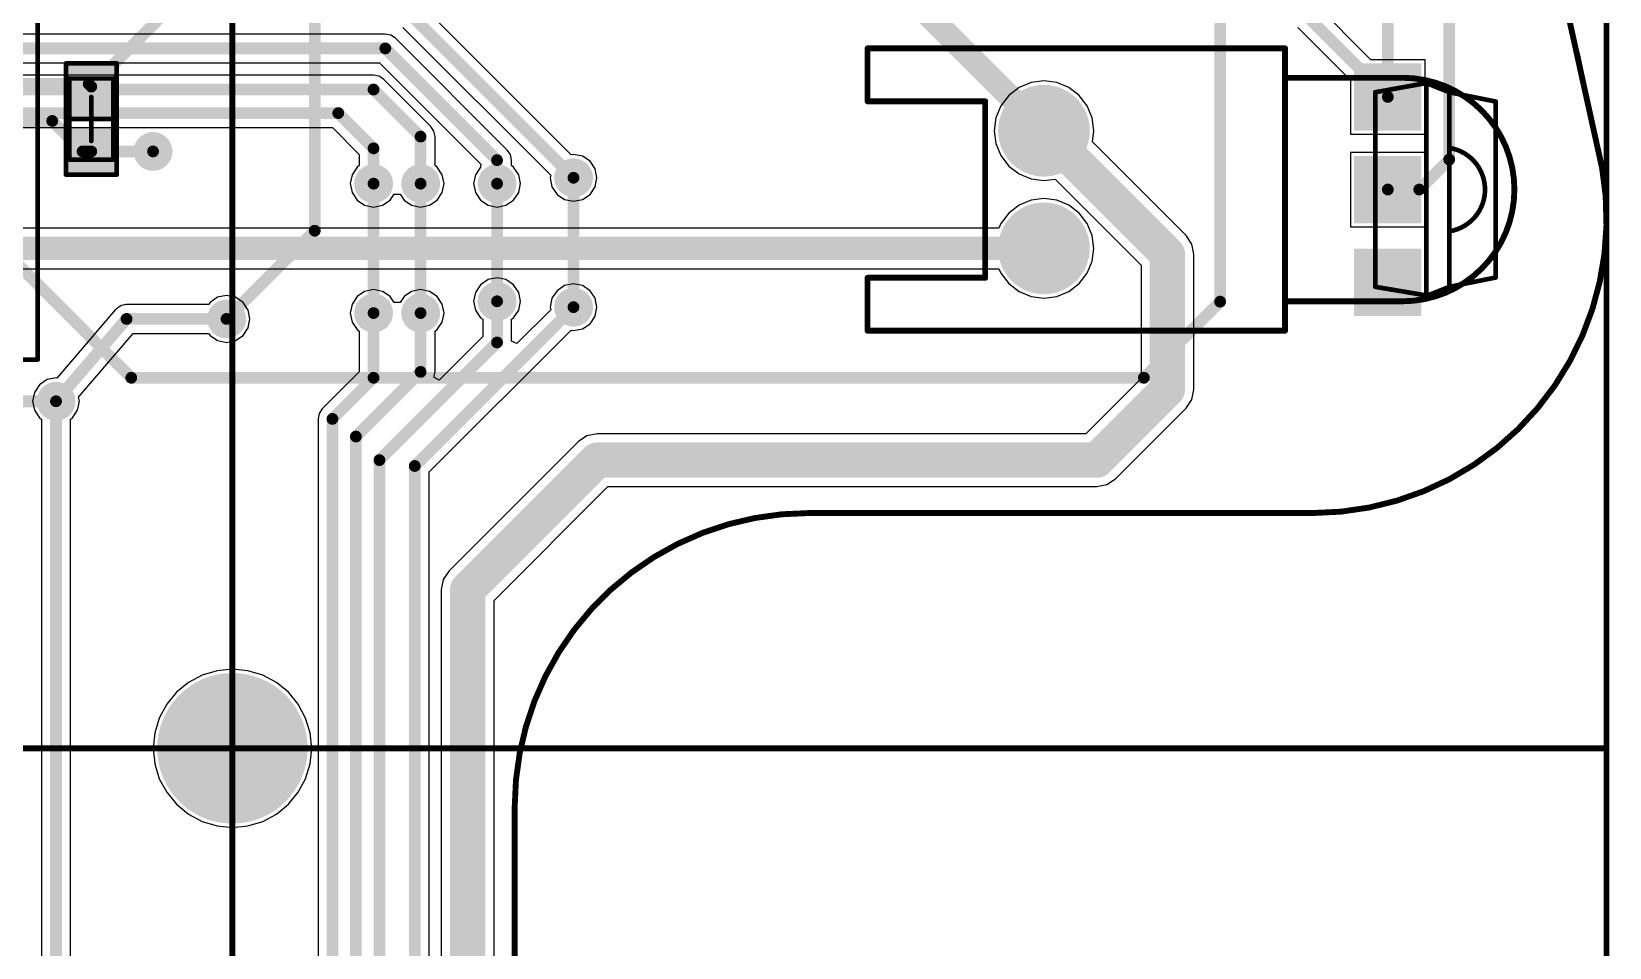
# Model space of a CAD drawing. Extents: x 6.31 to 9.67, y 3.49 to 7.65.
# Drawn here: x 8.329 to 9.671, y 5.828 to 6.606 of the extents above; entities that cross this region are included whole.
import ezdxf

# ---------------------------------------------------------------- set-up
doc = ezdxf.new("R2010")
doc.units = 0
for name, color, linetype in [('BOTTOMLAYER', 5, 'CONTINUOUS'), ('BOTTOMSOLDER', 6, 'CONTINUOUS'), ('MECHANICAL10', 56, 'CONTINUOUS'), ('MECHANICAL13', 56, 'CONTINUOUS'), ('MECHANICAL15', 56, 'CONTINUOUS'), ('MECHANICAL2', 216, 'CONTINUOUS'), ('MULTILAYER', 9, 'CONTINUOUS'), ('TOPLAYER', 1, 'CONTINUOUS'), ('TOPOVERLAY', 2, 'CONTINUOUS'), ('TOPPASTE', 8, 'CONTINUOUS'), ('TOPSOLDER', 216, 'CONTINUOUS')]:
    doc.layers.add(name, color=color, linetype=linetype)

msp = doc.modelspace()

# ---------------------------------------------------------------- linework, layer by layer
at = {"layer": 'BOTTOMLAYER'}
for p, q in [((9.6253, 6.6624), (9.645, 6.5864)), ((8.7876, 6.5015), (8.6584, 6.6307)), ((9.4677, 6.5824), (9.4194, 6.6307)), ((8.6297, 6.6043), (8.2798, 6.6043)), ((8.6344, 6.6034), (8.6297, 6.6043)), ((8.6384, 6.6007), (8.6344, 6.6034)), ((8.7334, 6.5057), (8.6384, 6.6007)), ((8.6447, 6.6098), (8.7703, 6.4842)), ((9.4057, 6.6098), (9.4504, 6.5651)), ((8.2747, 6.5798), (8.6247, 6.5798)), ((8.6247, 6.5798), (8.7109, 6.4936)), ((9.5137, 6.5824), (9.4677, 6.5824)), ((9.5137, 6.5192), (9.5137, 6.5824)), ((9.645, 6.5864), (9.6612, 6.5095)), ((8.6197, 6.5693), (8.1898, 6.5693)), ((8.6244, 6.5684), (8.6197, 6.5693)), ((8.6284, 6.5657), (8.6244, 6.5684)), ((8.6684, 6.5257), (8.6284, 6.5657)), ((9.1788, 6.563), (9.1685, 6.5588)), ((9.1897, 6.5644), (9.1788, 6.563)), ((9.2007, 6.563), (9.1897, 6.5644)), ((9.2109, 6.5588), (9.2007, 6.563)), ((9.4504, 6.5651), (9.4504, 6.5192)), ((9.1598, 6.552), (9.153, 6.5433)), ((9.1685, 6.5588), (9.1598, 6.552)), ((9.2197, 6.552), (9.2109, 6.5588)), ((9.2264, 6.5433), (9.2197, 6.552)), ((9.153, 6.5433), (9.1488, 6.533)), ((9.2306, 6.533), (9.2264, 6.5433)), ((8.1747, 6.5248), (8.5847, 6.5248)), ((8.5847, 6.5248), (8.6075, 6.502)), ((8.671, 6.5218), (8.6684, 6.5257)), ((8.672, 6.5171), (8.671, 6.5218)), ((9.1488, 6.533), (9.1474, 6.5221)), ((9.1474, 6.5221), (9.1488, 6.5111)), ((9.2321, 6.5221), (9.2306, 6.533)), ((9.2309, 6.5127), (9.2321, 6.5221)), ((8.672, 6.4924), (8.672, 6.5171)), ((9.1488, 6.5111), (9.153, 6.5009)), ((9.3106, 6.4329), (9.2309, 6.5127)), ((9.4504, 6.5192), (9.5137, 6.5192)), ((9.6612, 6.5095), (9.6644, 6.4902)), ((8.6075, 6.502), (8.6075, 6.4924)), ((8.7109, 6.4936), (8.7107, 6.4911)), ((8.736, 6.5018), (8.7334, 6.5057)), ((8.737, 6.4971), (8.736, 6.5018)), ((8.737, 6.4924), (8.737, 6.4971)), ((8.7897, 6.502), (8.7876, 6.5015)), ((8.7973, 6.5005), (8.7897, 6.502)), ((8.8038, 6.4961), (8.7973, 6.5005)), ((8.8081, 6.4897), (8.8038, 6.4961)), ((9.153, 6.5009), (9.1598, 6.4921)), ((9.5137, 6.5037), (9.4504, 6.5037)), ((9.4504, 6.5037), (9.4504, 6.4405)), ((9.5137, 6.4405), (9.5137, 6.5037)), ((8.6014, 6.4847), (8.5998, 6.4771)), ((8.6057, 6.4911), (8.6014, 6.4847)), ((8.6075, 6.4924), (8.6057, 6.4911)), ((8.6738, 6.4911), (8.672, 6.4924)), ((8.6781, 6.4847), (8.6738, 6.4911)), ((8.6796, 6.4771), (8.6781, 6.4847)), ((8.7064, 6.4847), (8.7048, 6.4771)), ((8.7107, 6.4911), (8.7064, 6.4847)), ((8.7388, 6.4911), (8.737, 6.4924)), ((8.7431, 6.4847), (8.7388, 6.4911)), ((8.7446, 6.4771), (8.7431, 6.4847)), ((8.7703, 6.4842), (8.7698, 6.4821)), ((8.7698, 6.4821), (8.7714, 6.4745)), ((8.8096, 6.4821), (8.8081, 6.4897)), ((8.8081, 6.4745), (8.8096, 6.4821)), ((9.1598, 6.4921), (9.1685, 6.4854)), ((9.1685, 6.4854), (9.1788, 6.4812)), ((9.1788, 6.4812), (9.1897, 6.4797)), ((9.1897, 6.4797), (9.1991, 6.481)), ((9.1991, 6.481), (9.2723, 6.4078)), ((9.6644, 6.4902), (9.6643, 6.4902)), ((9.6643, 6.4902), (9.6643, 6.4902)), ((9.6643, 6.4902), (9.6643, 6.4902)), ((9.6643, 6.4902), (9.6643, 6.4902)), ((9.6643, 6.4902), (9.6643, 6.4902)), ((9.6643, 6.4902), (9.6643, 6.4902)), ((9.6643, 6.4902), (9.6643, 6.4902)), ((9.6643, 6.4902), (9.6643, 6.4902)), ((9.6643, 6.4902), (9.6643, 6.4902)), ((9.6643, 6.4902), (9.6643, 6.4902)), ((9.6643, 6.4902), (9.6643, 6.4902)), ((9.6643, 6.4902), (9.6643, 6.4902)), ((9.6643, 6.4902), (9.6643, 6.4902)), ((9.6643, 6.4902), (9.6668, 6.4751)), ((8.5998, 6.4771), (8.6014, 6.4695)), ((8.6014, 6.4695), (8.6057, 6.463)), ((8.6338, 6.463), (8.6372, 6.4682)), ((8.6372, 6.4682), (8.6422, 6.4682)), ((8.6422, 6.4682), (8.6457, 6.463)), ((8.6738, 6.463), (8.6781, 6.4695)), ((8.6781, 6.4695), (8.6796, 6.4771)), ((8.7048, 6.4771), (8.7064, 6.4695)), ((8.7064, 6.4695), (8.7107, 6.463)), ((8.7388, 6.463), (8.7431, 6.4695)), ((8.7431, 6.4695), (8.7446, 6.4771)), ((8.7714, 6.4745), (8.7757, 6.468)), ((8.7757, 6.468), (8.7821, 6.4637)), ((8.7973, 6.4637), (8.8038, 6.468)), ((8.8038, 6.468), (8.8081, 6.4745)), ((9.6668, 6.4751), (9.6684, 6.4471)), ((8.6057, 6.463), (8.6121, 6.4587)), ((8.6121, 6.4587), (8.6197, 6.4572)), ((8.6197, 6.4572), (8.6273, 6.4587)), ((8.6273, 6.4587), (8.6338, 6.463)), ((8.6457, 6.463), (8.6521, 6.4587)), ((8.6521, 6.4587), (8.6597, 6.4572)), ((8.6597, 6.4572), (8.6673, 6.4587)), ((8.6673, 6.4587), (8.6738, 6.463)), ((8.7107, 6.463), (8.7171, 6.4587)), ((8.7171, 6.4587), (8.7247, 6.4572)), ((8.7247, 6.4572), (8.7323, 6.4587)), ((8.7323, 6.4587), (8.7388, 6.463)), ((8.7821, 6.4637), (8.7897, 6.4622)), ((8.7897, 6.4622), (8.7973, 6.4637)), ((9.1685, 6.4588), (9.1598, 6.452)), ((9.1788, 6.463), (9.1685, 6.4588)), ((9.1897, 6.4644), (9.1788, 6.463)), ((9.2007, 6.463), (9.1897, 6.4644)), ((9.2109, 6.4588), (9.2007, 6.463)), ((9.2197, 6.452), (9.2109, 6.4588)), ((9.153, 6.4433), (9.1514, 6.4394)), ((9.1598, 6.452), (9.153, 6.4433)), ((9.2264, 6.4433), (9.2197, 6.452)), ((9.2306, 6.433), (9.2264, 6.4433)), ((9.4504, 6.4405), (9.5137, 6.4405)), ((9.6684, 6.4471), (9.6668, 6.419)), ((9.1514, 6.4394), (8.2195, 6.4394)), ((9.2321, 6.4221), (9.2306, 6.433)), ((9.3155, 6.4257), (9.3106, 6.4329)), ((9.2306, 6.4111), (9.2321, 6.4221)), ((9.3172, 6.4171), (9.3155, 6.4257)), ((9.3172, 6.3021), (9.3172, 6.4171)), ((9.6668, 6.419), (9.6621, 6.3914)), ((8.0847, 6.4047), (9.1514, 6.4047)), ((9.1514, 6.4047), (9.153, 6.4009)), ((9.153, 6.4009), (9.1598, 6.3921)), ((9.2197, 6.3921), (9.2264, 6.4009)), ((9.2264, 6.4009), (9.2306, 6.4111)), ((9.2723, 6.4078), (9.2723, 6.3114)), ((8.6197, 6.387), (8.6121, 6.3855)), ((8.6273, 6.3855), (8.6197, 6.387)), ((8.6597, 6.387), (8.6521, 6.3855)), ((8.6673, 6.3855), (8.6597, 6.387)), ((8.7107, 6.3911), (8.7064, 6.3847)), ((8.7171, 6.3955), (8.7107, 6.3911)), ((8.7247, 6.397), (8.7171, 6.3955)), ((8.7323, 6.3955), (8.7247, 6.397)), ((8.7388, 6.3911), (8.7323, 6.3955)), ((8.7431, 6.3847), (8.7388, 6.3911)), ((8.7757, 6.3861), (8.7714, 6.3797)), ((8.7821, 6.3905), (8.7757, 6.3861)), ((8.7897, 6.392), (8.7821, 6.3905)), ((8.7973, 6.3905), (8.7897, 6.392)), ((8.8038, 6.3861), (8.7973, 6.3905)), ((8.8081, 6.3797), (8.8038, 6.3861)), ((9.1598, 6.3921), (9.1685, 6.3854)), ((9.2109, 6.3854), (9.2197, 6.3921)), ((9.6621, 6.3914), (9.6544, 6.3644)), ((8.4042, 6.373), (8.4027, 6.3718)), ((8.4047, 6.3731), (8.4042, 6.373)), ((8.405, 6.3734), (8.4047, 6.3731)), ((8.4069, 6.3738), (8.405, 6.3734)), ((8.4088, 6.3743), (8.4069, 6.3738)), ((8.4093, 6.3742), (8.4088, 6.3743)), ((8.4097, 6.3743), (8.4093, 6.3742)), ((8.4795, 6.3743), (8.4097, 6.3743)), ((8.4807, 6.3761), (8.4795, 6.3743)), ((8.4871, 6.3805), (8.4807, 6.3761)), ((8.4947, 6.382), (8.4871, 6.3805)), ((8.5023, 6.3805), (8.4947, 6.382)), ((8.5088, 6.3761), (8.5023, 6.3805)), ((8.5131, 6.3697), (8.5088, 6.3761)), ((8.6014, 6.3747), (8.5998, 6.3671)), ((8.6057, 6.3811), (8.6014, 6.3747)), ((8.6121, 6.3855), (8.6057, 6.3811)), ((8.6338, 6.3811), (8.6273, 6.3855)), ((8.6372, 6.376), (8.6338, 6.3811)), ((8.6422, 6.376), (8.6372, 6.376)), ((8.6457, 6.3811), (8.6422, 6.376)), ((8.6521, 6.3855), (8.6457, 6.3811)), ((8.6738, 6.3811), (8.6673, 6.3855)), ((8.6781, 6.3747), (8.6738, 6.3811)), ((8.6796, 6.3671), (8.6781, 6.3747)), ((8.7064, 6.3847), (8.7048, 6.3771)), ((8.7048, 6.3771), (8.7064, 6.3695)), ((8.7446, 6.3771), (8.7431, 6.3847)), ((8.7431, 6.3695), (8.7446, 6.3771)), ((8.7714, 6.3797), (8.7698, 6.3721)), ((8.8096, 6.3721), (8.8081, 6.3797)), ((9.1685, 6.3854), (9.1788, 6.3812)), ((9.1788, 6.3812), (9.1897, 6.3797)), ((9.1897, 6.3797), (9.2007, 6.3812)), ((9.2007, 6.3812), (9.2109, 6.3854)), ((8.4004, 6.37), (8.3505, 6.3118)), ((8.4008, 6.3703), (8.4004, 6.37)), ((8.4011, 6.3707), (8.4008, 6.3703)), ((8.4027, 6.3718), (8.4011, 6.3707)), ((8.5146, 6.3621), (8.5131, 6.3697)), ((8.5131, 6.3545), (8.5146, 6.3621)), ((8.5998, 6.3671), (8.6014, 6.3595)), ((8.6014, 6.3595), (8.6057, 6.353)), ((8.6738, 6.353), (8.6781, 6.3595)), ((8.6781, 6.3595), (8.6796, 6.3671)), ((8.7064, 6.3695), (8.7107, 6.363)), ((8.7107, 6.363), (8.7125, 6.3618)), ((8.7125, 6.3618), (8.7125, 6.3472)), ((8.737, 6.3618), (8.7388, 6.363)), ((8.737, 6.3432), (8.737, 6.3618)), ((8.7388, 6.363), (8.7431, 6.3695)), ((8.7703, 6.3699), (8.7416, 6.3412)), ((8.7698, 6.3721), (8.7703, 6.3699)), ((8.8038, 6.358), (8.8081, 6.3645)), ((8.8081, 6.3645), (8.8096, 6.3721)), ((9.6544, 6.3644), (9.6436, 6.3384)), ((8.3689, 6.2957), (8.4154, 6.3498)), ((8.4154, 6.3498), (8.4795, 6.3498)), ((8.4795, 6.3498), (8.4807, 6.348)), ((8.4807, 6.348), (8.4871, 6.3437)), ((8.5023, 6.3437), (8.5088, 6.348)), ((8.5088, 6.348), (8.5131, 6.3545)), ((8.6057, 6.353), (8.6075, 6.3518)), ((8.6075, 6.3518), (8.6075, 6.3172)), ((8.667, 6.232), (8.7876, 6.3526)), ((8.672, 6.3518), (8.6738, 6.353)), ((8.672, 6.3171), (8.672, 6.3518)), ((8.7125, 6.3472), (8.6755, 6.3101)), ((8.7876, 6.3526), (8.7897, 6.3522)), ((8.7897, 6.3522), (8.7973, 6.3537)), ((8.7973, 6.3537), (8.8038, 6.358)), ((8.4871, 6.3437), (8.4947, 6.3422)), ((8.4947, 6.3422), (8.5023, 6.3437)), ((8.7416, 6.3412), (8.737, 6.3432)), ((9.6436, 6.3384), (9.63, 6.3139)), ((8.3357, 6.3061), (8.3314, 6.2997)), ((8.3421, 6.3105), (8.3357, 6.3061)), ((8.3497, 6.312), (8.3421, 6.3105)), ((8.3505, 6.3118), (8.3497, 6.312)), ((8.6075, 6.3172), (8.5761, 6.2857)), ((8.671, 6.3125), (8.672, 6.3171)), ((8.6755, 6.3101), (8.671, 6.3125)), ((9.2723, 6.3114), (9.2254, 6.2645)), ((9.63, 6.3139), (9.6138, 6.291)), ((8.3314, 6.2997), (8.3298, 6.2921)), ((8.3696, 6.2921), (8.3689, 6.2957)), ((9.3106, 6.2862), (9.3155, 6.2935)), ((9.3155, 6.2935), (9.3172, 6.3021)), ((8.3298, 6.2921), (8.3314, 6.2845)), ((8.3314, 6.2845), (8.3357, 6.278)), ((8.3638, 6.278), (8.3681, 6.2845)), ((8.3681, 6.2845), (8.3696, 6.2921)), ((8.5734, 6.2818), (8.5725, 6.2771)), ((8.5761, 6.2857), (8.5734, 6.2818)), ((9.2506, 6.2262), (9.3106, 6.2862)), ((9.3106, 6.2862), (9.3106, 6.2862)), ((9.3106, 6.2862), (9.3106, 6.2862)), ((9.6138, 6.291), (9.5951, 6.27)), ((8.3357, 6.278), (8.3375, 6.2768)), ((8.3375, 6.2768), (8.3375, 5.0117)), ((8.362, 6.2768), (8.3638, 6.278)), ((8.362, 4.8222), (8.362, 6.2768)), ((8.5725, 6.2771), (8.5725, 5.0672)), ((9.5951, 6.27), (9.5741, 6.2513)), ((8.7939, 6.2579), (8.6839, 6.1479)), ((8.8011, 6.2628), (8.7939, 6.2579)), ((8.8097, 6.2645), (8.8011, 6.2628)), ((9.2254, 6.2645), (8.8097, 6.2645)), ((9.5741, 6.2513), (9.5512, 6.2351)), ((8.667, 5.0624), (8.667, 6.232)), ((9.2433, 6.2214), (9.2506, 6.2262)), ((9.2506, 6.2262), (9.2506, 6.2262)), ((9.2506, 6.2262), (9.2506, 6.2262)), ((9.5512, 6.2351), (9.5267, 6.2215)), ((8.7222, 6.1228), (8.819, 6.2197)), ((8.819, 6.2197), (9.2347, 6.2197)), ((9.2347, 6.2197), (9.2433, 6.2214)), ((9.5267, 6.2215), (9.5007, 6.2107)), ((9.446, 6.1983), (9.418, 6.1967)), ((9.4737, 6.203), (9.446, 6.1983)), ((9.5007, 6.2107), (9.4737, 6.203)), ((8.934, 6.1912), (8.907, 6.1834)), ((8.9617, 6.1959), (8.934, 6.1912)), ((8.9897, 6.1975), (8.9617, 6.1959)), ((8.9897, 6.1971), (8.9897, 6.1975)), ((9.418, 6.1967), (8.9897, 6.1971)), ((8.8811, 6.1727), (8.8565, 6.1591)), ((8.907, 6.1834), (8.8811, 6.1727)), ((8.8565, 6.1591), (8.8336, 6.1428)), ((8.6839, 6.1479), (8.679, 6.1407)), ((8.679, 6.1407), (8.6773, 6.1321)), ((8.6773, 6.1321), (8.6773, 5.0721)), ((8.8336, 6.1428), (8.8127, 6.1241)), ((8.7222, 5.0814), (8.7222, 6.1228)), ((8.8127, 6.1241), (8.794, 6.1032)), ((8.794, 6.1032), (8.7777, 6.0803)), ((8.7777, 6.0803), (8.7641, 6.0557)), ((8.4997, 6.0644), (8.4866, 6.0631)), ((8.5129, 6.0631), (8.4997, 6.0644)), ((8.4623, 6.0531), (8.4521, 6.0447)), ((8.474, 6.0593), (8.4623, 6.0531)), ((8.4866, 6.0631), (8.474, 6.0593)), ((8.5255, 6.0593), (8.5129, 6.0631)), ((8.5371, 6.0531), (8.5255, 6.0593)), ((8.5473, 6.0447), (8.5371, 6.0531)), ((8.7641, 6.0557), (8.7534, 6.0298)), ((8.4521, 6.0447), (8.4438, 6.0345)), ((8.5557, 6.0345), (8.5473, 6.0447)), ((8.4438, 6.0345), (8.4375, 6.0228)), ((8.5619, 6.0228), (8.5557, 6.0345)), ((8.7534, 6.0298), (8.7456, 6.0028)), ((8.4375, 6.0228), (8.4337, 6.0102)), ((8.5658, 6.0102), (8.5619, 6.0228)), ((8.4337, 6.0102), (8.4324, 5.9971)), ((8.4324, 5.9971), (8.4337, 5.9839)), ((8.5671, 5.9971), (8.5658, 6.0102)), ((8.5658, 5.9839), (8.5671, 5.9971)), ((8.7456, 6.0028), (8.7409, 5.9751)), ((8.4337, 5.9839), (8.4375, 5.9713)), ((8.5619, 5.9713), (8.5658, 5.9839)), ((8.4375, 5.9713), (8.4438, 5.9597)), ((8.5557, 5.9597), (8.5619, 5.9713)), ((8.7409, 5.9751), (8.7393, 5.9471)), ((8.4438, 5.9597), (8.4521, 5.9495)), ((8.5473, 5.9495), (8.5557, 5.9597)), ((8.4521, 5.9495), (8.4623, 5.9411)), ((8.5371, 5.9411), (8.5473, 5.9495)), ((8.7393, 5.9471), (8.7397, 5.1975)), ((8.4623, 5.9411), (8.474, 5.9349)), ((8.474, 5.9349), (8.4866, 5.9311)), ((8.4866, 5.9311), (8.4997, 5.9298)), ((8.4997, 5.9298), (8.5129, 5.9311)), ((8.5129, 5.9311), (8.5255, 5.9349)), ((8.5255, 5.9349), (8.5371, 5.9411))]:
    msp.add_line(p, q, dxfattribs=at)
for points, const_width in [([(8.6497, 6.6221), (8.7897, 6.4821)], 0.01), ([(9.4108, 6.6221), (9.4821, 6.5508)], 0.01), ([(8.2747, 6.5921), (8.6297, 6.5921)], 0.01), ([(8.6297, 6.5921), (8.7247, 6.4971)], 0.01), ([(8.1847, 6.5571), (8.6197, 6.5571)], 0.01), ([(8.6197, 6.5571), (8.6597, 6.5171)], 0.01), ([(8.1747, 6.5371), (8.5897, 6.5371)], 0.01), ([(8.5897, 6.5371), (8.6197, 6.5071)], 0.01), ([(9.1897, 6.5221), (9.2947, 6.4171)], 0.03), ([(8.6597, 6.4771), (8.6597, 6.5171)], 0.01), ([(8.6197, 6.4771), (8.6197, 6.5071)], 0.01), ([(8.7247, 6.4771), (8.7247, 6.4971)], 0.01), ([(8.0847, 6.4221), (9.1897, 6.4221)], 0.02), ([(9.2947, 6.3021), (9.2947, 6.4171)], 0.03), ([(8.6547, 6.2371), (8.7897, 6.3721)], 0.01), ([(8.7247, 6.3421), (8.7247, 6.3771)], 0.01), ([(8.3497, 6.2921), (8.4097, 6.3621)], 0.01), ([(8.4097, 6.3621), (8.4947, 6.3621)], 0.01), ([(8.6197, 6.3121), (8.6197, 6.3671)], 0.01), ([(8.6597, 6.3171), (8.6597, 6.3671)], 0.01), ([(8.6247, 6.2421), (8.7247, 6.3421)], 0.01), ([(8.6047, 6.2621), (8.6597, 6.3171)], 0.01), ([(8.5847, 6.2771), (8.6197, 6.3121)], 0.01), ([(9.2347, 6.2421), (9.2947, 6.3021)], 0.03), ([(8.3497, 4.8171), (8.3497, 6.2921)], 0.01), ([(8.5847, 5.0621), (8.5847, 6.2771)], 0.01), ([(8.6047, 5.0371), (8.6047, 6.2621)], 0.01), ([(8.6997, 6.1321), (8.8097, 6.2421)], 0.03), ([(8.8097, 6.2421), (9.2347, 6.2421)], 0.03), ([(8.6247, 5.0371), (8.6247, 6.2421)], 0.01), ([(8.6547, 5.0471), (8.6547, 6.2371)], 0.01), ([(8.6997, 5.0721), (8.6997, 6.1321)], 0.03)]:
    msp.add_lwpolyline(points, dxfattribs=dict(at, const_width=const_width))
for points, const_width in [([(8.6272, 6.5921, 1), (8.6322, 6.5921, 1)], 0.005), ([(8.6272, 6.5921, 1), (8.6322, 6.5921, 1)], 0.005), ([(8.6172, 6.5571, 1), (8.6222, 6.5571, 1)], 0.005), ([(8.6172, 6.5571, 1), (8.6222, 6.5571, 1)], 0.005), ([(9.1722, 6.5221, 1), (9.2072, 6.5221, 1)], 0.035), ([(9.4796, 6.5508, 1), (9.4846, 6.5508, 1)], 0.005), ([(8.5872, 6.5371, 1), (8.5922, 6.5371, 1)], 0.005), ([(8.5872, 6.5371, 1), (8.5922, 6.5371, 1)], 0.005), ([(9.1822, 6.5221, 1), (9.1972, 6.5221, 1)], 0.015), ([(8.6572, 6.5171, 1), (8.6622, 6.5171, 1)], 0.005), ([(8.6572, 6.5171, 1), (8.6622, 6.5171, 1)], 0.005), ([(8.4259, 6.5045, 1), (8.4384, 6.5045, 1)], 0.0125), ([(8.6172, 6.5071, 1), (8.6222, 6.5071, 1)], 0.005), ([(8.6172, 6.5071, 1), (8.6222, 6.5071, 1)], 0.005), ([(8.7222, 6.4971, 1), (8.7272, 6.4971, 1)], 0.005), ([(8.7222, 6.4971, 1), (8.7272, 6.4971, 1)], 0.005), ([(8.7835, 6.4821, 1), (8.796, 6.4821, 1)], 0.0125), ([(8.6135, 6.4771, 1), (8.626, 6.4771, 1)], 0.0125), ([(8.6172, 6.4771, 1), (8.6222, 6.4771, 1)], 0.005), ([(8.6535, 6.4771, 1), (8.666, 6.4771, 1)], 0.0125), ([(8.6572, 6.4771, 1), (8.6622, 6.4771, 1)], 0.005), ([(8.7185, 6.4771, 1), (8.731, 6.4771, 1)], 0.0125), ([(8.7222, 6.4771, 1), (8.7272, 6.4771, 1)], 0.005), ([(8.7872, 6.4821, 1), (8.7922, 6.4821, 1)], 0.005), ([(9.1722, 6.4221, 1), (9.2072, 6.4221, 1)], 0.035), ([(9.1847, 6.4221, 1), (9.1947, 6.4221, 1)], 0.01), ([(9.2872, 6.4171, 1), (9.3022, 6.4171, 1)], 0.015), ([(9.2872, 6.4171, 1), (9.3022, 6.4171, 1)], 0.015), ([(8.7185, 6.3771, 1), (8.731, 6.3771, 1)], 0.0125), ([(8.4885, 6.3621, 1), (8.501, 6.3621, 1)], 0.0125), ([(8.6135, 6.3671, 1), (8.626, 6.3671, 1)], 0.0125), ([(8.6535, 6.3671, 1), (8.666, 6.3671, 1)], 0.0125), ([(8.7222, 6.3771, 1), (8.7272, 6.3771, 1)], 0.005), ([(8.7835, 6.3721, 1), (8.796, 6.3721, 1)], 0.0125), ([(8.7872, 6.3721, 1), (8.7922, 6.3721, 1)], 0.005), ([(8.4072, 6.3621, 1), (8.4122, 6.3621, 1)], 0.005), ([(8.4072, 6.3621, 1), (8.4122, 6.3621, 1)], 0.005), ([(8.4922, 6.3621, 1), (8.4972, 6.3621, 1)], 0.005), ([(8.6172, 6.3671, 1), (8.6222, 6.3671, 1)], 0.005), ([(8.6572, 6.3671, 1), (8.6622, 6.3671, 1)], 0.005), ([(8.7222, 6.3421, 1), (8.7272, 6.3421, 1)], 0.005), ([(8.7222, 6.3421, 1), (8.7272, 6.3421, 1)], 0.005), ([(8.6572, 6.3171, 1), (8.6622, 6.3171, 1)], 0.005), ([(8.6572, 6.3171, 1), (8.6622, 6.3171, 1)], 0.005), ([(8.6172, 6.3121, 1), (8.6222, 6.3121, 1)], 0.005), ([(8.6172, 6.3121, 1), (8.6222, 6.3121, 1)], 0.005), ([(9.2872, 6.3021, 1), (9.3022, 6.3021, 1)], 0.015), ([(9.2872, 6.3021, 1), (9.3022, 6.3021, 1)], 0.015), ([(8.3435, 6.2921, 1), (8.356, 6.2921, 1)], 0.0125), ([(8.3472, 6.2921, 1), (8.3522, 6.2921, 1)], 0.005), ([(8.3472, 6.2921, 1), (8.3522, 6.2921, 1)], 0.005), ([(8.5822, 6.2771, 1), (8.5872, 6.2771, 1)], 0.005), ([(8.5822, 6.2771, 1), (8.5872, 6.2771, 1)], 0.005), ([(8.6022, 6.2621, 1), (8.6072, 6.2621, 1)], 0.005), ([(8.6022, 6.2621, 1), (8.6072, 6.2621, 1)], 0.005), ([(8.8022, 6.2421, 1), (8.8172, 6.2421, 1)], 0.015), ([(8.8022, 6.2421, 1), (8.8172, 6.2421, 1)], 0.015), ([(9.2272, 6.2421, 1), (9.2422, 6.2421, 1)], 0.015), ([(9.2272, 6.2421, 1), (9.2422, 6.2421, 1)], 0.015), ([(8.6222, 6.2421, 1), (8.6272, 6.2421, 1)], 0.005), ([(8.6222, 6.2421, 1), (8.6272, 6.2421, 1)], 0.005), ([(8.6522, 6.2371, 1), (8.6572, 6.2371, 1)], 0.005), ([(8.6522, 6.2371, 1), (8.6572, 6.2371, 1)], 0.005), ([(8.6922, 6.1321, 1), (8.7072, 6.1321, 1)], 0.015), ([(8.6922, 6.1321, 1), (8.7072, 6.1321, 1)], 0.015), ([(8.4697, 5.9971, 1), (8.5297, 5.9971, 1)], 0.06)]:
    msp.add_lwpolyline(points, format="xyb", close=True, dxfattribs=dict(at, const_width=const_width))
for points in [[(9.5067, 6.5262), (9.5067, 6.5754), (9.4574, 6.5262), (9.4574, 6.5754)], [(9.5067, 6.4475), (9.5067, 6.4967), (9.4574, 6.4475), (9.4574, 6.4967)], [(9.5067, 6.3687), (9.5067, 6.4179), (9.4574, 6.3687), (9.4574, 6.4179)]]:
    msp.add_solid(points, dxfattribs=at)
at = {"layer": 'BOTTOMSOLDER'}
for points, const_width in [([(9.1702, 6.5221, 1), (9.2092, 6.5221, 1)], 0.039), ([(8.4239, 6.5045, 1), (8.4404, 6.5045, 1)], 0.0165), ([(8.6115, 6.4771, 1), (8.628, 6.4771, 1)], 0.0165), ([(8.6515, 6.4771, 1), (8.668, 6.4771, 1)], 0.0165), ([(8.7165, 6.4771, 1), (8.733, 6.4771, 1)], 0.0165), ([(8.7815, 6.4821, 1), (8.798, 6.4821, 1)], 0.0165), ([(9.1702, 6.4221, 1), (9.2092, 6.4221, 1)], 0.039), ([(8.7165, 6.3771, 1), (8.733, 6.3771, 1)], 0.0165), ([(8.7815, 6.3721, 1), (8.798, 6.3721, 1)], 0.0165), ([(8.4865, 6.3621, 1), (8.503, 6.3621, 1)], 0.0165), ([(8.6115, 6.3671, 1), (8.628, 6.3671, 1)], 0.0165), ([(8.6515, 6.3671, 1), (8.668, 6.3671, 1)], 0.0165), ([(8.3415, 6.2921, 1), (8.358, 6.2921, 1)], 0.0165), ([(8.4677, 5.9971, 1), (8.5317, 5.9971, 1)], 0.064)]:
    msp.add_lwpolyline(points, format="xyb", close=True, dxfattribs=dict(at, const_width=const_width))
for points in [[(9.5107, 6.5222), (9.5107, 6.5794), (9.4534, 6.5222), (9.4534, 6.5794)], [(9.5107, 6.4435), (9.5107, 6.5007), (9.4534, 6.4435), (9.4534, 6.5007)], [(9.5107, 6.3647), (9.5107, 6.4219), (9.4534, 6.3647), (9.4534, 6.4219)]]:
    msp.add_solid(points, dxfattribs=at)
at = {"layer": 'MECHANICAL10', "const_width": 0.005}
for points in [[(8.4997, 3.4971), (8.4997, 7.6471)], [(9.668, 3.4971), (9.668, 7.6471)], [(6.3114, 5.9971), (9.668, 5.9971)]]:
    msp.add_lwpolyline(points, dxfattribs=at)
at = {"layer": 'MECHANICAL10', "const_width": 0.0025}
msp.add_lwpolyline([(9.6668, 5.9971, 1), (9.6693, 5.9971, 1)], format="xyb", close=True, dxfattribs=at)
at = {"layer": 'MECHANICAL13', "const_width": 0.00394}
for points in [[(8.361, 6.5665), (8.3984, 6.5665)], [(8.361, 6.4976), (8.361, 6.5665)], [(8.3984, 6.4976), (8.3984, 6.5665)], [(8.361, 6.4976), (8.3984, 6.4976)]]:
    msp.add_lwpolyline(points, dxfattribs=at)
at = {"layer": 'MECHANICAL13', "const_width": 0.00197}
for points in [[(8.36, 6.5665, 1), (8.362, 6.5665, 1)], [(8.36, 6.5665, 1), (8.362, 6.5665, 1)], [(8.3974, 6.5665, 1), (8.3994, 6.5665, 1)], [(8.3974, 6.5665, 1), (8.3994, 6.5665, 1)], [(8.36, 6.4976, 1), (8.362, 6.4976, 1)], [(8.36, 6.4976, 1), (8.362, 6.4976, 1)], [(8.3974, 6.4976, 1), (8.3994, 6.4976, 1)], [(8.3974, 6.4976, 1), (8.3994, 6.4976, 1)]]:
    msp.add_lwpolyline(points, format="xyb", close=True, dxfattribs=at)
at = {"layer": 'MECHANICAL15', "const_width": 0.00394}
for points in [[(8.3342, 6.3276), (8.3342, 7.0166)], [(8.3581, 6.5793), (8.4014, 6.5793)], [(8.3581, 6.4848), (8.3581, 6.5793)], [(8.4014, 6.4848), (8.4014, 6.5793)], [(8.3797, 6.5134), (8.3797, 6.5508)], [(8.361, 6.5321), (8.3984, 6.5321)], [(8.3581, 6.4848), (8.4014, 6.4848)], [(7.6452, 6.3276), (8.3342, 6.3276)]]:
    msp.add_lwpolyline(points, dxfattribs=at)
at = {"layer": 'MECHANICAL15', "const_width": 0.00197}
for points in [[(8.3571, 6.5793, 1), (8.3591, 6.5793, 1)], [(8.3571, 6.5793, 1), (8.3591, 6.5793, 1)], [(8.4004, 6.5793, 1), (8.4024, 6.5793, 1)], [(8.4004, 6.5793, 1), (8.4024, 6.5793, 1)], [(8.3787, 6.5508, 1), (8.3807, 6.5508, 1)], [(8.36, 6.5321, 1), (8.362, 6.5321, 1)], [(8.3974, 6.5321, 1), (8.3994, 6.5321, 1)], [(8.3787, 6.5134, 1), (8.3807, 6.5134, 1)], [(8.3571, 6.4848, 1), (8.3591, 6.4848, 1)], [(8.3571, 6.4848, 1), (8.3591, 6.4848, 1)], [(8.4004, 6.4848, 1), (8.4024, 6.4848, 1)], [(8.4004, 6.4848, 1), (8.4024, 6.4848, 1)], [(8.3332, 6.3276, 1), (8.3352, 6.3276, 1)], [(8.3332, 6.3276, 1), (8.3352, 6.3276, 1)]]:
    msp.add_lwpolyline(points, format="xyb", close=True, dxfattribs=at)
at = {"layer": 'MECHANICAL2', "const_width": 0.005}
for points in [[(8.944, 7.604, -0.203104), (9.6643, 6.4902)], [(9.6643, 6.4902, -0.465926), (9.418, 6.1971)], [(8.7397, 5.9471, -0.414214), (8.9897, 6.1971)]]:
    msp.add_lwpolyline(points, format="xyb", dxfattribs=at)
at = {"layer": 'MECHANICAL2', "const_width": 0.0025}
for points in [[(9.663, 6.4902, 1), (9.6655, 6.4902, 1)], [(9.663, 6.4902, 1), (9.6655, 6.4902, 1)], [(8.9885, 6.1971, 1), (8.991, 6.1971, 1)], [(8.9885, 6.1971, 1), (8.991, 6.1971, 1)], [(9.4168, 6.1971, 1), (9.4193, 6.1971, 1)], [(9.4168, 6.1971, 1), (9.4193, 6.1971, 1)], [(8.7385, 5.9471, 1), (8.741, 5.9471, 1)], [(8.7385, 5.9471, 1), (8.741, 5.9471, 1)]]:
    msp.add_lwpolyline(points, format="xyb", close=True, dxfattribs=at)
at = {"layer": 'MECHANICAL2', "const_width": 0.005}
for points in [[(8.9897, 6.1971), (9.418, 6.1971)], [(8.7397, 5.1971), (8.7397, 5.9471)]]:
    msp.add_lwpolyline(points, dxfattribs=at)
at = {"layer": 'MULTILAYER'}
for points, const_width in [([(9.1722, 6.5221, 1), (9.2072, 6.5221, 1)], 0.035), ([(8.4259, 6.5045, 1), (8.4384, 6.5045, 1)], 0.0125), ([(8.7835, 6.4821, 1), (8.796, 6.4821, 1)], 0.0125), ([(8.6135, 6.4771, 1), (8.626, 6.4771, 1)], 0.0125), ([(8.6535, 6.4771, 1), (8.666, 6.4771, 1)], 0.0125), ([(8.7185, 6.4771, 1), (8.731, 6.4771, 1)], 0.0125), ([(9.1722, 6.4221, 1), (9.2072, 6.4221, 1)], 0.035), ([(8.7185, 6.3771, 1), (8.731, 6.3771, 1)], 0.0125), ([(8.4885, 6.3621, 1), (8.501, 6.3621, 1)], 0.0125), ([(8.6135, 6.3671, 1), (8.626, 6.3671, 1)], 0.0125), ([(8.6535, 6.3671, 1), (8.666, 6.3671, 1)], 0.0125), ([(8.7835, 6.3721, 1), (8.796, 6.3721, 1)], 0.0125), ([(8.3435, 6.2921, 1), (8.356, 6.2921, 1)], 0.0125), ([(8.4697, 5.9971, 1), (8.5297, 5.9971, 1)], 0.06)]:
    msp.add_lwpolyline(points, format="xyb", close=True, dxfattribs=dict(at, const_width=const_width))
for points in [[(9.5067, 6.5262), (9.5067, 6.5754), (9.4574, 6.5262), (9.4574, 6.5754)], [(9.5067, 6.4475), (9.5067, 6.4967), (9.4574, 6.4475), (9.4574, 6.4967)], [(9.5067, 6.3687), (9.5067, 6.4179), (9.4574, 6.3687), (9.4574, 6.4179)]]:
    msp.add_solid(points, dxfattribs=at)
at = {"layer": 'TOPLAYER'}
for points, const_width in [([(8.5897, 7.1221), (9.1897, 6.5221)], 0.02), ([(8.5697, 6.4371), (8.5697, 7.0771)], 0.01), ([(9.3395, 6.3768), (9.3395, 6.8345)], 0.01), ([(8.3797, 6.5596), (8.4497, 6.6296)], 0.01), ([(9.4821, 6.5508), (9.4821, 6.6252)], 0.01), ([(9.5343, 6.4976), (9.5343, 6.6321)], 0.01), ([(8.2899, 6.5618), (8.3775, 6.5618)], 0.01), ([(8.2899, 6.5304), (8.3465, 6.5304)], 0.01), ([(8.3465, 6.5304), (8.3723, 6.5045)], 0.01), ([(8.3723, 6.5045), (8.3797, 6.5045)], 0.01), ([(8.3797, 6.5045), (8.4322, 6.5045)], 0.01), ([(9.5088, 6.4721), (9.5343, 6.4976)], 0.01), ([(8.6197, 6.3671), (8.6197, 6.4771)], 0.01), ([(8.6597, 6.3671), (8.6597, 6.4771)], 0.01), ([(8.7247, 6.3771), (8.7247, 6.4771)], 0.01), ([(8.7897, 6.3721), (8.7897, 6.4821)], 0.01), ([(9.4821, 6.4721), (9.5088, 6.4721)], 0.01), ([(8.2899, 6.4359), (8.4137, 6.3121)], 0.01), ([(8.4947, 6.3621), (8.5697, 6.4371)], 0.01), ([(9.2747, 6.3121), (9.3395, 6.3768)], 0.01), ([(8.4137, 6.3121), (9.2747, 6.3121)], 0.01), ([(8.2147, 6.2921), (8.3497, 6.2921)], 0.01)]:
    msp.add_lwpolyline(points, dxfattribs=dict(at, const_width=const_width))
for points, const_width in [([(8.375, 6.5618, 1), (8.38, 6.5618, 1)], 0.005), ([(8.3772, 6.5596, 1), (8.3822, 6.5596, 1)], 0.005), ([(9.1722, 6.5221, 1), (9.2072, 6.5221, 1)], 0.035), ([(9.4796, 6.5508, 1), (9.4846, 6.5508, 1)], 0.005), ([(8.344, 6.5304, 1), (8.349, 6.5304, 1)], 0.005), ([(8.344, 6.5304, 1), (8.349, 6.5304, 1)], 0.005), ([(9.1847, 6.5221, 1), (9.1947, 6.5221, 1)], 0.01), ([(8.3698, 6.5045, 1), (8.3748, 6.5045, 1)], 0.005), ([(8.3698, 6.5045, 1), (8.3748, 6.5045, 1)], 0.005), ([(8.3772, 6.5045, 1), (8.3822, 6.5045, 1)], 0.005), ([(8.3772, 6.5045, 1), (8.3822, 6.5045, 1)], 0.005), ([(8.4259, 6.5045, 1), (8.4384, 6.5045, 1)], 0.0125), ([(8.4297, 6.5045, 1), (8.4347, 6.5045, 1)], 0.005), ([(8.7835, 6.4821, 1), (8.796, 6.4821, 1)], 0.0125), ([(9.5318, 6.4976, 1), (9.5368, 6.4976, 1)], 0.005), ([(9.5318, 6.4976, 1), (9.5368, 6.4976, 1)], 0.005), ([(8.6135, 6.4771, 1), (8.626, 6.4771, 1)], 0.0125), ([(8.6172, 6.4771, 1), (8.6222, 6.4771, 1)], 0.005), ([(8.6535, 6.4771, 1), (8.666, 6.4771, 1)], 0.0125), ([(8.6572, 6.4771, 1), (8.6622, 6.4771, 1)], 0.005), ([(8.7185, 6.4771, 1), (8.731, 6.4771, 1)], 0.0125), ([(8.7222, 6.4771, 1), (8.7272, 6.4771, 1)], 0.005), ([(8.7872, 6.4821, 1), (8.7922, 6.4821, 1)], 0.005), ([(9.4796, 6.4721, 1), (9.4846, 6.4721, 1)], 0.005), ([(9.5063, 6.4721, 1), (9.5113, 6.4721, 1)], 0.005), ([(9.5063, 6.4721, 1), (9.5113, 6.4721, 1)], 0.005), ([(9.1722, 6.4221, 1), (9.2072, 6.4221, 1)], 0.035), ([(8.5672, 6.4371, 1), (8.5722, 6.4371, 1)], 0.005), ([(8.5672, 6.4371, 1), (8.5722, 6.4371, 1)], 0.005), ([(8.7185, 6.3771, 1), (8.731, 6.3771, 1)], 0.0125), ([(8.4885, 6.3621, 1), (8.501, 6.3621, 1)], 0.0125), ([(8.6135, 6.3671, 1), (8.626, 6.3671, 1)], 0.0125), ([(8.6535, 6.3671, 1), (8.666, 6.3671, 1)], 0.0125), ([(8.7222, 6.3771, 1), (8.7272, 6.3771, 1)], 0.005), ([(8.7835, 6.3721, 1), (8.796, 6.3721, 1)], 0.0125), ([(8.7872, 6.3721, 1), (8.7922, 6.3721, 1)], 0.005), ([(9.337, 6.3768, 1), (9.342, 6.3768, 1)], 0.005), ([(9.337, 6.3768, 1), (9.342, 6.3768, 1)], 0.005), ([(8.4922, 6.3621, 1), (8.4972, 6.3621, 1)], 0.005), ([(8.6172, 6.3671, 1), (8.6222, 6.3671, 1)], 0.005), ([(8.6572, 6.3671, 1), (8.6622, 6.3671, 1)], 0.005), ([(8.4112, 6.3121, 1), (8.4162, 6.3121, 1)], 0.005), ([(8.4112, 6.3121, 1), (8.4162, 6.3121, 1)], 0.005), ([(9.2722, 6.3121, 1), (9.2772, 6.3121, 1)], 0.005), ([(9.2722, 6.3121, 1), (9.2772, 6.3121, 1)], 0.005), ([(8.3435, 6.2921, 1), (8.356, 6.2921, 1)], 0.0125), ([(8.3472, 6.2921, 1), (8.3522, 6.2921, 1)], 0.005), ([(8.4697, 5.9971, 1), (8.5297, 5.9971, 1)], 0.06)]:
    msp.add_lwpolyline(points, format="xyb", close=True, dxfattribs=dict(at, const_width=const_width))
for points in [[(8.3974, 6.5754), (8.362, 6.5754), (8.3974, 6.5439), (8.362, 6.5439)], [(9.5067, 6.5262), (9.5067, 6.5754), (9.4574, 6.5262), (9.4574, 6.5754)], [(8.3974, 6.5203), (8.362, 6.5203), (8.3974, 6.4888), (8.362, 6.4888)], [(9.5067, 6.4475), (9.5067, 6.4967), (9.4574, 6.4475), (9.4574, 6.4967)], [(9.5067, 6.3687), (9.5067, 6.4179), (9.4574, 6.3687), (9.4574, 6.4179)]]:
    msp.add_solid(points, dxfattribs=at)
at = {"layer": 'TOPOVERLAY'}
for points, const_width in [([(9.0397, 6.5921), (9.3947, 6.5921)], 0.005), ([(9.0397, 6.5471), (9.0397, 6.5921)], 0.005), ([(9.3947, 6.3521), (9.3947, 6.5921)], 0.005), ([(9.3947, 6.5671), (9.4947, 6.5671)], 0.005), ([(9.4714, 6.5548), (9.5147, 6.5626)], 0.00394), ([(9.5147, 6.3815), (9.5147, 6.5626)], 0.00394), ([(9.5147, 6.5626), (9.5344, 6.5548)], 0.00394), ([(9.0397, 6.5471), (9.1397, 6.5471)], 0.005), ([(9.1397, 6.3971), (9.1397, 6.5471)], 0.005), ([(9.4714, 6.3894), (9.4714, 6.5548)], 0.00394), ([(9.5344, 6.3894), (9.5344, 6.5548)], 0.00394), ([(9.5344, 6.5548), (9.5738, 6.5469)], 0.00394), ([(9.5738, 6.3973), (9.5738, 6.5469)], 0.00394), ([(9.0397, 6.3521), (9.0397, 6.3971)], 0.005), ([(9.0397, 6.3971), (9.1397, 6.3971)], 0.005), ([(9.4714, 6.3894), (9.5147, 6.3821)], 0.00394), ([(9.5147, 6.3815), (9.5344, 6.3894)], 0.00394), ([(9.5344, 6.3894), (9.5738, 6.3973)], 0.00394), ([(9.3947, 6.3771), (9.4947, 6.3771)], 0.005), ([(9.0397, 6.3521), (9.3947, 6.3521)], 0.005)]:
    msp.add_lwpolyline(points, dxfattribs=dict(at, const_width=const_width))
for points, const_width in [([(9.0385, 6.5921, 1), (9.041, 6.5921, 1)], 0.0025), ([(9.0385, 6.5921, 1), (9.041, 6.5921, 1)], 0.0025), ([(9.3935, 6.5921, 1), (9.396, 6.5921, 1)], 0.0025), ([(9.3935, 6.5921, 1), (9.396, 6.5921, 1)], 0.0025), ([(9.3935, 6.5671, 1), (9.396, 6.5671, 1)], 0.0025), ([(9.4935, 6.5671, 1), (9.496, 6.5671, 1)], 0.0025), ([(9.4935, 6.5671, 1), (9.496, 6.5671, 1)], 0.0025), ([(9.5137, 6.5626, 1), (9.5157, 6.5626, 1)], 0.00197), ([(9.5137, 6.5626, 1), (9.5157, 6.5626, 1)], 0.00197), ([(9.5137, 6.5626, 1), (9.5157, 6.5626, 1)], 0.00197), ([(9.0385, 6.5471, 1), (9.041, 6.5471, 1)], 0.0025), ([(9.0385, 6.5471, 1), (9.041, 6.5471, 1)], 0.0025), ([(9.1385, 6.5471, 1), (9.141, 6.5471, 1)], 0.0025), ([(9.1385, 6.5471, 1), (9.141, 6.5471, 1)], 0.0025), ([(9.4704, 6.5548, 1), (9.4724, 6.5548, 1)], 0.00197), ([(9.4704, 6.5548, 1), (9.4724, 6.5548, 1)], 0.00197), ([(9.5334, 6.5548, 1), (9.5354, 6.5548, 1)], 0.00197), ([(9.5334, 6.5548, 1), (9.5354, 6.5548, 1)], 0.00197), ([(9.5334, 6.5548, 1), (9.5354, 6.5548, 1)], 0.00197), ([(9.5728, 6.5469, 1), (9.5748, 6.5469, 1)], 0.00197), ([(9.5728, 6.5469, 1), (9.5748, 6.5469, 1)], 0.00197), ([(9.5334, 6.5075, 1), (9.5354, 6.5075, 1)], 0.00197), ([(9.5334, 6.4366, 1), (9.5354, 6.4366, 1)], 0.00197), ([(9.0385, 6.3971, 1), (9.041, 6.3971, 1)], 0.0025), ([(9.0385, 6.3971, 1), (9.041, 6.3971, 1)], 0.0025), ([(9.1385, 6.3971, 1), (9.141, 6.3971, 1)], 0.0025), ([(9.1385, 6.3971, 1), (9.141, 6.3971, 1)], 0.0025), ([(9.4704, 6.3894, 1), (9.4724, 6.3894, 1)], 0.00197), ([(9.4704, 6.3894, 1), (9.4724, 6.3894, 1)], 0.00197), ([(9.5334, 6.3894, 1), (9.5354, 6.3894, 1)], 0.00197), ([(9.5334, 6.3894, 1), (9.5354, 6.3894, 1)], 0.00197), ([(9.5334, 6.3894, 1), (9.5354, 6.3894, 1)], 0.00197), ([(9.5728, 6.3973, 1), (9.5748, 6.3973, 1)], 0.00197), ([(9.5728, 6.3973, 1), (9.5748, 6.3973, 1)], 0.00197), ([(9.3935, 6.3771, 1), (9.396, 6.3771, 1)], 0.0025), ([(9.4935, 6.3771, 1), (9.496, 6.3771, 1)], 0.0025), ([(9.4935, 6.3771, 1), (9.496, 6.3771, 1)], 0.0025), ([(9.5137, 6.3821, 1), (9.5157, 6.3821, 1)], 0.00197), ([(9.5137, 6.3815, 1), (9.5157, 6.3815, 1)], 0.00197), ([(9.5137, 6.3815, 1), (9.5157, 6.3815, 1)], 0.00197), ([(9.0385, 6.3521, 1), (9.041, 6.3521, 1)], 0.0025), ([(9.0385, 6.3521, 1), (9.041, 6.3521, 1)], 0.0025), ([(9.3935, 6.3521, 1), (9.396, 6.3521, 1)], 0.0025), ([(9.3935, 6.3521, 1), (9.396, 6.3521, 1)], 0.0025)]:
    msp.add_lwpolyline(points, format="xyb", close=True, dxfattribs=dict(at, const_width=const_width))
for points, const_width in [([(9.4947, 6.5671, -1), (9.4947, 6.3771)], 0.005), ([(9.5344, 6.5075, -0.855556), (9.5344, 6.4366)], 0.00394)]:
    msp.add_lwpolyline(points, format="xyb", dxfattribs=dict(at, const_width=const_width))
at = {"layer": 'TOPPASTE'}
for points in [[(8.3974, 6.5754), (8.362, 6.5754), (8.3974, 6.5439), (8.362, 6.5439)], [(8.3974, 6.5203), (8.362, 6.5203), (8.3974, 6.4888), (8.362, 6.4888)]]:
    msp.add_solid(points, dxfattribs=at)
at = {"layer": 'TOPSOLDER'}
for points, const_width in [([(9.1702, 6.5221, 1), (9.2092, 6.5221, 1)], 0.039), ([(8.4239, 6.5045, 1), (8.4404, 6.5045, 1)], 0.0165), ([(8.6115, 6.4771, 1), (8.628, 6.4771, 1)], 0.0165), ([(8.6515, 6.4771, 1), (8.668, 6.4771, 1)], 0.0165), ([(8.7165, 6.4771, 1), (8.733, 6.4771, 1)], 0.0165), ([(8.7815, 6.4821, 1), (8.798, 6.4821, 1)], 0.0165), ([(9.1702, 6.4221, 1), (9.2092, 6.4221, 1)], 0.039), ([(8.7165, 6.3771, 1), (8.733, 6.3771, 1)], 0.0165), ([(8.7815, 6.3721, 1), (8.798, 6.3721, 1)], 0.0165), ([(8.4865, 6.3621, 1), (8.503, 6.3621, 1)], 0.0165), ([(8.6115, 6.3671, 1), (8.628, 6.3671, 1)], 0.0165), ([(8.6515, 6.3671, 1), (8.668, 6.3671, 1)], 0.0165), ([(8.3415, 6.2921, 1), (8.358, 6.2921, 1)], 0.0165), ([(8.4677, 5.9971, 1), (8.5317, 5.9971, 1)], 0.064)]:
    msp.add_lwpolyline(points, format="xyb", close=True, dxfattribs=dict(at, const_width=const_width))
for points in [[(8.4014, 6.5794), (8.358, 6.5794), (8.4014, 6.5399), (8.358, 6.5399)], [(9.5107, 6.5222), (9.5107, 6.5794), (9.4534, 6.5222), (9.4534, 6.5794)], [(8.4014, 6.5243), (8.358, 6.5243), (8.4014, 6.4848), (8.358, 6.4848)], [(9.5107, 6.4435), (9.5107, 6.5007), (9.4534, 6.4435), (9.4534, 6.5007)], [(9.5107, 6.3647), (9.5107, 6.4219), (9.4534, 6.3647), (9.4534, 6.4219)]]:
    msp.add_solid(points, dxfattribs=at)

doc.saveas('drawing.dxf')
